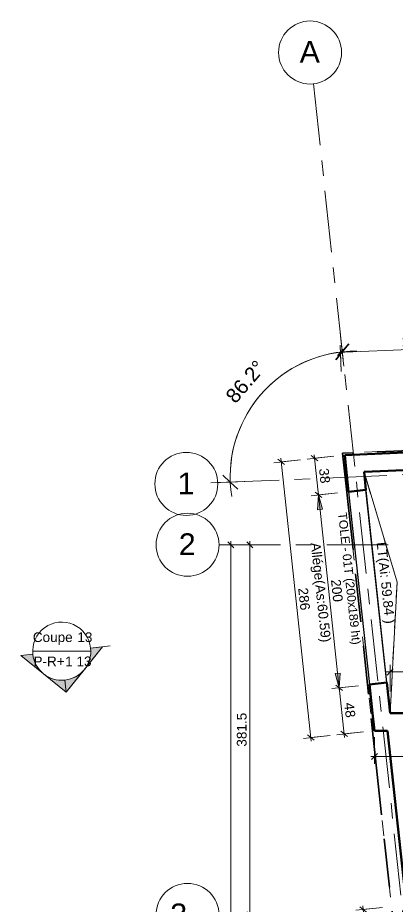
# Model space of a CAD drawing. Header units: metres. Extents: x 399 to 3028, y -427 to 863.
# Drawn here: x 400.47 to 404.38, y -388.66 to -379.49 of the extents above; entities that cross this region are included whole.
import ezdxf

# ---------------------------------------------------------------- set-up
doc = ezdxf.new("R2010")
doc.units = ezdxf.units.M
for name, pattern in [('Double tiret', [2.75, 1, -0.25, 0.5, -0.25, 0.5, -0.25]), ('Ligne de quadrillage', [1.11125, 0.635, -0.15875, 0.15875, -0.15875]), ('Tiret', [0.3175, 0.15875, -0.15875])]:
    doc.linetypes.add(name, pattern=pattern)
for name, color, linetype, lineweight in [('A-ANNO-DIMS', 211, 'Continuous', 9), ('A-ANNO-DIMS-50', 211, 'Continuous', 9), ('A-DETL', 90, 'Continuous', 18), ('A-FLOR', 192, 'Continuous', 18), ('A-GLAZ-IDEN', 152, 'Continuous', 18), ('A-WALL', 113, 'Continuous', 18), ('G-ANNO-DIMS', 111, 'Continuous', 9), ('G-ANNO-SYMB', 111, 'Continuous', 9), ('L-SITE', 91, 'Double tiret', 35), ('S-GRID', 1, 'Continuous', 9), ('S-GRID-IDEN', 1, 'Continuous', 9)]:
    doc.layers.add(name, color=color, linetype=linetype, lineweight=lineweight)
doc.styles.add('Arial', font='arial.ttf', dxfattribs={"height": 0.1})
doc.styles.add('Arial_12', font='arial.ttf', dxfattribs={"height": 0.15})
doc.styles.add('Arial_6', font='arial.ttf', dxfattribs={"height": 0.09})
doc.styles.add('Arial_7', font='arial.ttf', dxfattribs={"height": 0.225})
doc.dimstyles.new('AES-_COTATION_1_50_2', dxfattribs={"dimscale": 0.3048, "dimtxt": 0.102026, "dimasz": 0.205052, "dimexe": 0.246063, "dimexo": 0.0625, "dimgap": 0.016404, "dimtad": 1, "dimdec": 1, "dimlfac": 100, "dimrnd": 0.5, "dimdsep": 46, "dimtxsty": 'Arial', "dimblk1": 'OBLIQUE', "dimblk2": 'OBLIQUE', "dimsah": 1, "dimcen": 0.09, "dimdle": 0.123031, "dimazin": 0, "dimtfac": 1, "dimtdec": 4, "dimtix": 1, "dimtmove": 0, "dimatfit": 3, "dimfxl": 0.656168, "dimfxlon": 1, "dimtvp": 1, "dimtolj": 1, "dimtzin": 0, "dimarcsym": 2})
doc.dimstyles.new('AES-_COTATION_Allège_1_50', dxfattribs={"dimscale": 0.3048, "dimtxt": 0.102026, "dimasz": 0.492126, "dimexe": 0.246063, "dimexo": 0.0625, "dimgap": 0.016404, "dimtad": 1, "dimdec": 1, "dimlfac": 100, "dimrnd": 0.5, "dimdsep": 46, "dimtxsty": 'Arial', "dimsah": 1, "dimcen": 0.09, "dimdle": 0.123031, "dimazin": 0, "dimtfac": 1, "dimtdec": 4, "dimtix": 1, "dimtmove": 0, "dimatfit": 3, "dimfxl": 0.656168, "dimfxlon": 1, "dimtvp": 1, "dimtolj": 1, "dimtzin": 0, "dimarcsym": 2})
doc.dimstyles.new('Angular_-_3mm_Arial_10', dxfattribs={"dimscale": 0.3048, "dimtxt": 0.153039, "dimasz": 0.492126, "dimexe": 0.492126, "dimexo": 0.328084, "dimgap": 0.287073, "dimtad": 1, "dimrnd": 0.01, "dimzin": 0, "dimdsep": 46, "dimtxsty": 'Arial_12', "dimblk1": 'OBLIQUE', "dimblk2": 'OBLIQUE', "dimsah": 1, "dimcen": 0.09, "dimdle": 0.492126, "dimadec": 1, "dimazin": 0, "dimtfac": 1, "dimtdec": 4, "dimtix": 1, "dimtmove": 0, "dimatfit": 3, "dimfxl": 1, "dimtvp": 1, "dimtfill": 1, "dimtolj": 1, "dimtzin": 0, "dimarcsym": 2})

# ---------------------------------------------------------------- blocks, each defined once
blk = doc.blocks.new('Family - ___-883270-AES_EXE_BET_TZ_R_1_COF_0100-Plan coffrage PH R_1 Diffusion')
at = {"layer": 'A-DETL', "linetype": 'Tiret'}
for p, q in [((506.4718, -331.0937), (441.0484, -340.5755)), ((441.0484, -340.5755), (447.9666, -373.0035))]:
    blk.add_line(p, q, dxfattribs=at)
at = {"layer": 'L-SITE'}
for p, q in [((506.4718, -331.0937), (441.0484, -340.5755)), ((441.0484, -340.5755), (447.9666, -373.0035))]:
    blk.add_line(p, q, dxfattribs=at)
blk = doc.blocks.new('Quadrillage - M_Extrémité de la ligne de quadrillage - Cercle-214440-AES_EXE_BET_TZ_R_1_COF_0100-Plan coffrage PH R_1 Diffusion')
at = {"layer": 'S-GRID-IDEN'}
blk.add_circle((0, 0), 0.0065, dxfattribs=at)
blk = doc.blocks.new('DIMBLOCK294-AES_EXE_BET_TZ_R_1_COF_0100-Plan coffrage PH R_1 Diffusion')
at = {"layer": 'A-ANNO-DIMS-50', "transparency": 16777216}
for p, q in [((403.0643, -384.928), (402.7893, -384.928)), ((402.8643, -384.928), (402.833, -384.8967)), ((402.8643, -384.8905), (402.8643, -388.7449)), ((402.8643, -384.928), (402.8955, -384.9592)), ((402.8643, -384.928), (403.0643, -384.928)), ((403.0643, -388.7449), (402.7893, -388.7449)), ((402.8643, -388.7449), (402.833, -388.7136)), ((402.8643, -388.7449), (402.8955, -388.7761)), ((402.8643, -388.7449), (403.0643, -388.7449))]:
    blk.add_line(p, q, dxfattribs=at)
at = {"layer": 'A-ANNO-DIMS-50', "color": 0, "transparency": 16777216, "insert": (402.7295, -387.0099), "char_height": 0.1, "width": 0.416266, "attachment_point": 1, "rotation": 90, "line_spacing_factor": 0.941778, "style": 'Arial'}
blk.add_mtext('381.5', dxfattribs=at)
blk = doc.blocks.new('_Oblique')
at = {"color": 0, "linetype": 'ByBlock', "lineweight": -2}
blk.add_line((-0.5, -0.5), (0.5, 0.5), dxfattribs=at)
blk = doc.blocks.new('DIMBLOCK299-AES_EXE_BET_TZ_R_1_COF_0100-Plan coffrage PH R_1 Diffusion')
at = {"layer": 'A-ANNO-DIMS-50', "transparency": 16777216}
for p, q in [((402.8677, -384.928), (402.5927, -384.928)), ((402.6677, -384.928), (402.6364, -384.8967)), ((402.6677, -384.8905), (402.6677, -412.6668)), ((402.6677, -384.928), (402.6989, -384.9592)), ((402.6677, -384.928), (402.8677, -384.928)), ((402.6677, -412.6293), (402.6364, -412.598)), ((402.8677, -412.6293), (402.5927, -412.6293)), ((402.6677, -412.6293), (402.6989, -412.6605)), ((402.6677, -412.6293), (402.8677, -412.6293))]:
    blk.add_line(p, q, dxfattribs=at)
at = {"layer": 'A-ANNO-DIMS-50', "color": 0, "transparency": 16777216, "insert": (402.5329, -398.9324), "char_height": 0.1, "width": 0.369177, "attachment_point": 1, "rotation": 90, "line_spacing_factor": 0.941778, "style": 'Arial'}
blk.add_mtext('2770', dxfattribs=at)
blk = doc.blocks.new('Coupe - M_Section Head - Filled-24181-AES_EXE_BET_TZ_R_1_COF_0100-Plan coffrage PH R_1 Diffusion')
at = {"layer": 'G-ANNO-SYMB'}
h = blk.add_hatch(color=256, dxfattribs=at)
edge = h.paths.add_edge_path()
edge.add_line((-0.006, 0.00849), (-0.006, 0.006))
edge.add_arc((-0.006, 0), 0.006, 90, 135)
edge.add_line((-0.01024, 0.00424), (-0.006, 0.00849))
h = blk.add_hatch(color=256, dxfattribs=at)
edge = h.paths.add_edge_path()
edge.add_line((-0.006, 0.00849), (-0.00176, 0.00424))
edge.add_arc((-0.006, 0), 0.006, 45, 90)
edge.add_line((-0.006, 0.006), (-0.006, 0.00849))
h = blk.add_hatch(color=256, dxfattribs=at)
edge = h.paths.add_edge_path()
edge.add_line((-0.01449, 0), (-0.01024, 0.00424))
edge.add_arc((-0.006, 0), 0.006, 135, 180)
edge.add_line((-0.012, 0), (-0.01449, 0))
h = blk.add_hatch(color=256, dxfattribs=at)
edge = h.paths.add_edge_path()
edge.add_line((0.00249, 0), (0, 0))
edge.add_arc((-0.006, 0), 0.006, 360, 405)
edge.add_line((-0.00176, 0.00424), (0.00249, 0))
at = {"layer": 'G-ANNO-SYMB', "lineweight": 18}
for p, q in [((-0.006, 0.00849), (-0.01449, 0)), ((-0.006, 0.00849), (-0.01024, 0.00424)), ((-0.006, 0.00849), (0.00249, 0)), ((-0.006, 0.006), (-0.006, 0.00849)), ((-0.006, 0.00849), (-0.006, 0.006)), ((-0.00176, 0.00424), (-0.006, 0.00849)), ((-0.01024, 0.00424), (-0.01449, 0)), ((0.00249, 0), (-0.00176, 0.00424)), ((-0.01449, 0), (-0.012, 0)), ((0, 0), (0.00249, 0)), ((-0.012, 0), (-0.01449, 0)), ((0, 0), (0.00249, 0))]:
    blk.add_line(p, q, dxfattribs=at)
for start, end in [(360, 180), (90, 135), (45, 90), (135, 180), (360, 45), (180, 360)]:
    blk.add_arc((-0.006, 0), 0.006, start, end, dxfattribs=at)
blk = doc.blocks.new('DIMBLOCK324-AES_EXE_BET_TZ_R_1_COF_0100-Plan coffrage PH R_1 Diffusion')
at = {"layer": 'A-ANNO-DIMS-50', "transparency": 16777216}
for points in [[(403.5711, -384.4145), (403.5609, -384.5664), (403.6135, -384.5607)], [(403.7857, -386.4029), (403.7959, -386.2509), (403.7433, -386.2566)]]:
    blk.add_hatch(color=256, dxfattribs=at).paths.add_polyline_path(points)
for p, q in [((403.7699, -384.393), (403.4965, -384.4225)), ((403.7897, -386.4402), (403.5671, -384.3772)), ((403.5711, -384.4145), (403.7699, -384.393)), ((403.5711, -384.4145), (403.5609, -384.5664)), ((403.6135, -384.5607), (403.5711, -384.4145)), ((403.5609, -384.5664), (403.6135, -384.5607)), ((403.7959, -386.2509), (403.7433, -386.2566)), ((403.7433, -386.2566), (403.7857, -386.4029)), ((403.7857, -386.4029), (403.7959, -386.2509)), ((403.9846, -386.3814), (403.7111, -386.411)), ((403.7857, -386.4029), (403.9846, -386.3814))]:
    blk.add_line(p, q, dxfattribs=at)
at = {"layer": 'A-ANNO-DIMS-50', "color": 0, "transparency": 16777216, "char_height": 0.1, "attachment_point": 1, "rotation": 276.16056, "line_spacing_factor": 0.941778, "style": 'Arial'}
for s, insert, width in [('Allége(As:60.59)', (403.5912, -384.9003), 1.235613), ('200', (403.8001, -385.2795), 0.276883)]:
    blk.add_mtext(s, dxfattribs=dict(at, insert=insert, width=width))
blk = doc.blocks.new('DIMBLOCK325-AES_EXE_BET_TZ_R_1_COF_0100-Plan coffrage PH R_1 Diffusion')
at = {"layer": 'A-ANNO-DIMS-50', "transparency": 16777216}
for p, q in [((403.7291, -384.0151), (403.4557, -384.0446)), ((403.5303, -384.0365), (403.4959, -384.0088)), ((403.5751, -384.4517), (403.5263, -383.9992)), ((403.5303, -384.0365), (403.7291, -384.0151)), ((403.5303, -384.0365), (403.5647, -384.0642)), ((403.7699, -384.393), (403.4965, -384.4225)), ((403.5711, -384.4145), (403.5367, -384.3867)), ((403.5711, -384.4145), (403.7699, -384.393)), ((403.5711, -384.4145), (403.6055, -384.4422))]:
    blk.add_line(p, q, dxfattribs=at)
at = {"layer": 'A-ANNO-DIMS-50', "color": 0, "transparency": 16777216, "insert": (403.6765, -384.1346), "char_height": 0.1, "width": 0.184588, "attachment_point": 1, "rotation": 276.16056, "line_spacing_factor": 0.941778, "style": 'Arial'}
blk.add_mtext('38', dxfattribs=at)
blk = doc.blocks.new('DIMBLOCK326-AES_EXE_BET_TZ_R_1_COF_0100-Plan coffrage PH R_1 Diffusion')
at = {"layer": 'A-ANNO-DIMS-50', "transparency": 16777216}
for p, q in [((404.2313, -388.6677), (403.9579, -388.6972)), ((404.0325, -388.6891), (403.9981, -388.6614)), ((404.0285, -388.6518), (404.07, -389.0367)), ((404.0325, -388.6891), (404.2313, -388.6677)), ((404.0325, -388.6891), (404.0669, -388.7168)), ((404.066, -388.9994), (404.0315, -388.9717)), ((404.2648, -388.9779), (403.9914, -389.0074)), ((404.066, -388.9994), (404.2648, -388.9779)), ((404.066, -388.9994), (404.1004, -389.0271))]:
    blk.add_line(p, q, dxfattribs=at)
at = {"layer": 'A-ANNO-DIMS-50', "color": 0, "transparency": 16777216, "insert": (404.175, -388.7533), "char_height": 0.1, "width": 0.184588, "attachment_point": 1, "rotation": 276.16056, "line_spacing_factor": 0.941778, "style": 'Arial'}
blk.add_mtext('31', dxfattribs=at)
blk = doc.blocks.new('DIMBLOCK668-AES_EXE_BET_TZ_R_1_COF_0100-Plan coffrage PH R_1 Diffusion')
at = {"layer": 'A-ANNO-DIMS-50', "transparency": 16777216}
for p, q in [((403.9846, -386.3814), (403.7111, -386.411)), ((403.7857, -386.4029), (403.7513, -386.3752)), ((403.7817, -386.3656), (403.8411, -386.9163)), ((403.7857, -386.4029), (403.9846, -386.3814)), ((403.7857, -386.4029), (403.8201, -386.4306)), ((404.0359, -386.8575), (403.7625, -386.8871)), ((403.8371, -386.879), (403.8027, -386.8513)), ((403.8371, -386.879), (404.0359, -386.8575)), ((403.8371, -386.879), (403.8715, -386.9067))]:
    blk.add_line(p, q, dxfattribs=at)
at = {"layer": 'A-ANNO-DIMS-50', "color": 0, "transparency": 16777216, "insert": (403.9372, -386.55), "char_height": 0.1, "width": 0.184588, "attachment_point": 1, "rotation": 276.16056, "line_spacing_factor": 0.941778, "style": 'Arial'}
blk.add_mtext('48', dxfattribs=at)
blk = doc.blocks.new('DIMBLOCK669-AES_EXE_BET_TZ_R_1_COF_0100-Plan coffrage PH R_1 Diffusion')
at = {"layer": 'A-ANNO-DIMS-50', "transparency": 16777216}
for p, q in [((403.3853, -384.0522), (403.1119, -384.0817)), ((403.1865, -384.0736), (403.152, -384.0459)), ((403.1824, -384.0364), (403.4973, -386.9534)), ((403.1865, -384.0736), (403.3853, -384.0522)), ((403.1865, -384.0736), (403.2209, -384.1014)), ((403.6921, -386.8947), (403.4187, -386.9242)), ((403.4933, -386.9161), (403.4589, -386.8884)), ((403.4933, -386.9161), (403.6921, -386.8947)), ((403.4933, -386.9161), (403.5277, -386.9438))]:
    blk.add_line(p, q, dxfattribs=at)
at = {"layer": 'A-ANNO-DIMS-50', "color": 0, "transparency": 16777216, "insert": (403.4615, -385.3657), "char_height": 0.1, "width": 0.276883, "attachment_point": 1, "rotation": 276.16056, "line_spacing_factor": 0.941778, "style": 'Arial'}
blk.add_mtext('286', dxfattribs=at)
blk = doc.blocks.new('DIMBLOCK670-AES_EXE_BET_TZ_R_1_COF_0100-Plan coffrage PH R_1 Diffusion')
at = {"layer": 'A-ANNO-DIMS-50', "transparency": 16777216}
for p, q in [((405.4188, -383.0766), (405.4075, -382.8018)), ((403.7613, -382.9448), (405.448, -382.8752)), ((403.807, -383.1431), (403.7957, -382.8683)), ((403.7988, -382.9433), (403.8287, -382.9107)), ((405.4106, -382.8767), (405.3806, -382.9092)), ((405.4106, -382.8767), (405.4405, -382.8442)), ((405.4106, -382.8767), (405.4188, -383.0766)), ((403.7988, -382.9433), (403.7688, -382.9758)), ((403.7988, -382.9433), (403.807, -383.1431))]:
    blk.add_line(p, q, dxfattribs=at)
at = {"layer": 'A-ANNO-DIMS-50', "color": 0, "transparency": 16777216, "insert": (404.4258, -382.7824), "char_height": 0.1, "width": 0.416266, "attachment_point": 1, "rotation": 2.36405, "line_spacing_factor": 0.941778, "style": 'Arial'}
blk.add_mtext('161.5', dxfattribs=at)
blk = doc.blocks.new('DIMBLOCK671-AES_EXE_BET_TZ_R_1_COF_0100-Plan coffrage PH R_1 Diffusion')
at = {"layer": 'A-ANNO-DIMS-50', "transparency": 16777216}
for p, q in [((404.1493, -386.9118), (404.1493, -387.1868)), ((404.1493, -387.1118), (404.1493, -386.9118)), ((405.4543, -386.9118), (405.4543, -387.1868)), ((405.4543, -387.1118), (405.4543, -386.9118)), ((405.4918, -387.1118), (404.1118, -387.1118)), ((404.1493, -387.1118), (404.1181, -387.1431)), ((404.1493, -387.1118), (404.1806, -387.0806)), ((405.4543, -387.1118), (405.423, -387.1431)), ((405.4543, -387.1118), (405.4855, -387.0806))]:
    blk.add_line(p, q, dxfattribs=at)
at = {"layer": 'A-ANNO-DIMS-50', "color": 0, "transparency": 16777216, "insert": (404.6284, -386.977), "char_height": 0.1, "width": 0.416266, "attachment_point": 1, "line_spacing_factor": 0.941778, "style": 'Arial'}
blk.add_mtext('130.5', dxfattribs=at)
blk = doc.blocks.new('DIMBLOCK673-AES_EXE_BET_TZ_R_1_COF_0100-Plan coffrage PH R_1 Diffusion')
at = {"layer": 'A-ANNO-DIMS-50', "transparency": 16777216}
for p, q in [((404.3109, -386.4398), (404.3109, -386.1648)), ((404.3109, -386.2398), (404.3422, -386.2086)), ((405.2743, -386.4398), (405.2743, -386.1648)), ((405.2743, -386.2398), (405.3055, -386.2086)), ((405.2743, -386.2398), (404.2734, -386.2398)), ((404.3109, -386.2398), (404.2797, -386.2711)), ((404.3109, -386.2398), (404.3109, -386.4398)), ((405.2743, -386.2398), (405.243, -386.2711)), ((405.2743, -386.2398), (405.2743, -386.4398))]:
    blk.add_line(p, q, dxfattribs=at)
at = {"layer": 'A-ANNO-DIMS-50', "color": 0, "transparency": 16777216, "insert": (404.6576, -386.105), "char_height": 0.1, "width": 0.323972, "attachment_point": 1, "line_spacing_factor": 0.941778, "style": 'Arial'}
blk.add_mtext('96.5', dxfattribs=at)
blk = doc.blocks.new('DIMBLOCK875-AES_EXE_BET_TZ_R_1_COF_0100-Plan coffrage PH R_1 Diffusion')
at = {"layer": 'A-ANNO-DIMS-50', "transparency": 16777216}
for p, q in [((403.8182, -382.939), (403.7967, -382.7402)), ((403.8182, -382.939), (403.8182, -382.939)), ((403.8182, -382.939), (403.8343, -383.0881)), ((402.6616, -384.2818), (402.4618, -384.2901)), ((402.6616, -384.2818), (402.8115, -384.2757))]:
    blk.add_line(p, q, dxfattribs=at)
at = {"layer": 'A-ANNO-DIMS-50', "lineweight": 35, "transparency": 16777216}
for p, q in [((403.8182, -382.939), (403.8847, -382.8564)), ((403.8182, -382.939), (403.7517, -383.0216)), ((402.6616, -384.2818), (402.5836, -384.21)), ((402.6616, -384.2818), (402.7397, -384.3537))]:
    blk.add_line(p, q, dxfattribs=at)
at = {"layer": 'A-ANNO-DIMS-50', "transparency": 16777216}
for start, end in [(89.53344, 188.99117), (96.16056, 182.36405)]:
    blk.add_arc((403.9574, -384.2284), 1.2968, start, end, dxfattribs=at)
at = {"layer": 'A-ANNO-DIMS-50', "color": 0, "transparency": 16777216, "insert": (402.6011, -383.3834), "char_height": 0.15, "width": 0.587669, "attachment_point": 1, "rotation": 49.2623, "line_spacing_factor": 0.941778, "style": 'Arial_12', "bg_fill": 3, "box_fill_scale": 1.25, "bg_fill_color": 256, "bg_fill_true_color": 13158600, "bg_fill_transparency": 0}
blk.add_mtext('86.2°', dxfattribs=at)

msp = doc.modelspace()

# ---------------------------------------------------------------- linework, layer by layer
at = {"layer": 'A-DETL', "color": 51}
for q in [(404.0425, -384.1747), (404.3113, -386.6653)]:
    msp.add_line((404.3832, -385.3139), q, dxfattribs=at)
at = {"layer": 'A-DETL', "linetype": 'Tiret'}
for q in [(404.0425, -384.1747), (404.3113, -386.6653)]:
    msp.add_line((404.3832, -385.3139), q, dxfattribs=at)
at = {"layer": 'A-FLOR', "color": 31, "lineweight": 25}
for p, q in [((404.0421, -384.1747), (405.2743, -384.1239)), ((404.3109, -386.6653), (404.0421, -384.1747)), ((405.2743, -386.6653), (404.3109, -386.6653))]:
    msp.add_line(p, q, dxfattribs=at)
at = {"layer": 'A-WALL', "color": 2, "lineweight": 50}
for p, q in [((403.8425, -384.0028), (405.4543, -383.9363)), ((403.8619, -384.1822), (403.8425, -384.0028)), ((403.8833, -384.3807), (403.8619, -384.1822)), ((405.2743, -384.1239), (404.0421, -384.1747)), ((404.0421, -384.1747), (404.0623, -384.3614)), ((404.0623, -384.3614), (403.8833, -384.3807)), ((404.0979, -386.3692), (404.2769, -386.3499)), ((404.1299, -386.6653), (404.0979, -386.3692)), ((404.2769, -386.3499), (404.3109, -386.6653)), ((404.1493, -386.8453), (404.1299, -386.6653)), ((404.3109, -386.6653), (405.2743, -386.6653)), ((404.2848, -386.8453), (404.1493, -386.8453)), ((404.4799, -388.6554), (404.2848, -386.8453))]:
    msp.add_line(p, q, dxfattribs=at)
at = {"layer": 'A-WALL', "color": 3, "lineweight": 25}
for p, q in [((403.8833, -384.3807), (404.0979, -386.3692)), ((404.2769, -386.3499), (404.0623, -384.3614))]:
    msp.add_line(p, q, dxfattribs=at)
at = {"layer": 'G-ANNO-SYMB', "lineweight": 18}
msp.add_line((400.6222, -386.0254), (401.2222, -386.0254), dxfattribs=at)
at = {"layer": 'G-ANNO-SYMB'}
msp.add_line((401.2205, -385.9932), (401.4228, -385.9714), dxfattribs=at)
at = {"layer": 'S-GRID', "linetype": 'Ligne de quadrillage'}
for p, q in [((403.5199, -380.1753), (408.2565, -424.0576)), ((402.5329, -384.2872), (470.4951, -381.4814)), ((402.5455, -384.928), (470.4951, -384.928))]:
    msp.add_line(p, q, dxfattribs=at)

# ---------------------------------------------------------------- block references
at = {"layer": 'G-ANNO-SYMB', "lineweight": 18, "extrusion": (0, 0, -1), "xscale": 49.99999999999997, "yscale": 49.99999999999997, "zscale": 49.99999999999997, "rotation": 173.8394414318183}
msp.add_blockref('Coupe - M_Section Head - Filled-24181-AES_EXE_BET_TZ_R_1_COF_0100-Plan coffrage PH R_1 Diffusion', (-401.2205, -385.9932), dxfattribs=at)
at = {"layer": 'L-SITE', "linetype": 'Tiret', "lineweight": 18, "rotation": 354.117617010805}
msp.add_blockref('Family - ___-883270-AES_EXE_BET_TZ_R_1_COF_0100-Plan coffrage PH R_1 Diffusion', (0, 0), dxfattribs=at)
at = {"layer": 'S-GRID-IDEN', "xscale": 49.99999999999997, "yscale": 49.99999999999997, "zscale": 49.99999999999997}
for p, rotation in [((403.485, -379.8522), 186.1605585681717), ((402.2082, -384.3006), 272.364050471368), ((402.2205, -384.928), 269.9999999999995), ((402.2205, -388.7449), 270.0008506628035)]:
    msp.add_blockref('Quadrillage - M_Extrémité de la ligne de quadrillage - Cercle-214440-AES_EXE_BET_TZ_R_1_COF_0100-Plan coffrage PH R_1 Diffusion', p, dxfattribs=dict(at, rotation=rotation))

# ---------------------------------------------------------------- texts
at = {"layer": 'A-GLAZ-IDEN', "lineweight": 9, "char_height": 0.09, "attachment_point": 1, "rotation": 276.16056, "style": 'Arial_6'}
for s, insert, width in [('TOLE - ', (403.8629, -384.5897), 0.521097), ('01', (403.9091, -385.0172), 0.168354), ('T (', (403.924, -385.1553), 0.18038), ('200', (403.94, -385.3033), 0.252532), ('\\fArial|b0|i0|c178|p34|;x', (403.9623, -385.5104), 0.068143), ('189 ', (403.9683, -385.5663), 0.292616), ('ht)', (403.9943, -385.8064), 0.172363)]:
    msp.add_mtext(s, dxfattribs=dict(at, insert=insert, width=width))
at = {"layer": 'G-ANNO-DIMS', "insert": (404.2717, -384.8942), "char_height": 0.1, "width": 1.011239, "attachment_point": 1, "rotation": 276.16056, "line_spacing_factor": 0.941778, "style": 'Arial'}
msp.add_mtext('LT(Ai: 59.84 )', dxfattribs=at)
at = {"layer": 'G-ANNO-SYMB', "char_height": 0.1, "attachment_point": 1, "style": 'Arial'}
for s, insert, width in [('Coupe ', (400.6236, -385.8309), 0.557173), ('13', (401.0833, -385.8309), 0.192405), ('P-R+', (400.6304, -386.0804), 0.396835), ('1 13', (400.9578, -386.0804), 0.336709)]:
    msp.add_mtext(s, dxfattribs=dict(at, insert=insert, width=width))
at = {"layer": 'S-GRID-IDEN', "char_height": 0.225, "attachment_point": 1, "style": 'Arial_7'}
for s, insert, width in [('\\fArial|b0|i0|c178|p34|;A', (403.3774, -379.7333), 0.25654), ('\\fArial|b0|i0|c178|p34|;1', (402.1177, -384.183), 0.212447), ('\\fArial|b0|i0|c178|p34|;2', (402.1299, -384.8103), 0.212447), ('\\fArial|b0|i0|c178|p34|;3', (402.0422, -388.6272), 0.212447)]:
    msp.add_mtext(s, dxfattribs=dict(at, insert=insert, width=width))

# ---------------------------------------------------------------- dimensions: what is measured, and where the dimension line sits
at = {"layer": 'A-ANNO-DIMS'}
for base, p1, p2, angle, override, picture, middle in [((405.4106, -382.8767), (403.807, -383.1431), (405.4188, -383.0766), 2.36405, {"dimpost": '<>', "dimfxl": 1.61315}, 'DIMBLOCK670-AES_EXE_BET_TZ_R_1_COF_0100-Plan coffrage PH R_1 Diffusion', (404.6024, -382.854)), ((403.5303, -384.0365), (403.7699, -384.393), (403.7291, -384.0151), 276.16056, {"dimpost": '<>', "dimfxl": 0.380116}, 'DIMBLOCK325-AES_EXE_BET_TZ_R_1_COF_0100-Plan coffrage PH R_1 Diffusion', (403.6064, -384.2195)), ((403.4933, -386.9161), (403.3853, -384.0522), (403.6921, -386.8947), 276.16056, {"dimpost": '<>', "dimfxl": 2.858992}, 'DIMBLOCK669-AES_EXE_BET_TZ_R_1_COF_0100-Plan coffrage PH R_1 Diffusion', (403.3956, -385.4889)), ((402.6677, -412.6293), (402.8677, -384.928), (402.8677, -412.6293), 90, {"dimpost": '<>', "dimfxl": 27.701307}, 'DIMBLOCK299-AES_EXE_BET_TZ_R_1_COF_0100-Plan coffrage PH R_1 Diffusion', (402.6116, -398.7786)), ((402.8643, -388.7449), (403.0643, -384.928), (403.0643, -388.7449), 90, {"dimpost": '<>', "dimfxl": 3.816921}, 'DIMBLOCK294-AES_EXE_BET_TZ_R_1_COF_0100-Plan coffrage PH R_1 Diffusion', (402.8082, -386.8364)), ((403.8371, -386.879), (403.9846, -386.3814), (404.0359, -386.8575), 276.16056, {"dimpost": '<>', "dimfxl": 0.478875}, 'DIMBLOCK668-AES_EXE_BET_TZ_R_1_COF_0100-Plan coffrage PH R_1 Diffusion', (403.8671, -386.6349)), ((404.066, -388.9994), (404.2313, -388.6677), (404.2648, -388.9779), 276.16056, {"dimpost": '<>', "dimfxl": 0.312053}, 'DIMBLOCK326-AES_EXE_BET_TZ_R_1_COF_0100-Plan coffrage PH R_1 Diffusion', (404.105, -388.8382))]:
    dim = msp.add_linear_dim(base=base, p1=p1, p2=p2, angle=angle, dimstyle='AES-_COTATION_1_50_2', override=override, dxfattribs=at)
    dim.commit()
    dim.dimension.update_dxf_attribs({"geometry": picture, "text_midpoint": middle})
dim = msp.add_linear_dim(base=(403.5711, -384.4145), p1=(403.9846, -386.3814), p2=(403.7699, -384.393), angle=276.16056, text='<>\\XAllége(As:60.59)', dimstyle='AES-_COTATION_Allège_1_50', override={"dimpost": '<>', "dimfxl": 2}, dxfattribs=at)
dim.commit()
dim.dimension.update_dxf_attribs({"geometry": 'DIMBLOCK324-AES_EXE_BET_TZ_R_1_COF_0100-Plan coffrage PH R_1 Diffusion', "text_midpoint": (403.6784, -385.4087)})
for base, p1, p2, override, picture, middle in [((404.3109, -386.2398), (405.2743, -386.4398), (404.3109, -386.4398), {"dimpost": '<>', "dimfxl": 0.963349}, 'DIMBLOCK673-AES_EXE_BET_TZ_R_1_COF_0100-Plan coffrage PH R_1 Diffusion', (404.7926, -386.1838)), ((404.1493, -387.1118), (405.4543, -386.9118), (404.1493, -386.9118), {"dimpost": '<>', "dimfxl": 1.304965}, 'DIMBLOCK671-AES_EXE_BET_TZ_R_1_COF_0100-Plan coffrage PH R_1 Diffusion', (404.8018, -387.0557))]:
    dim = msp.add_linear_dim(base=base, p1=p1, p2=p2, dimstyle='AES-_COTATION_1_50_2', override=override, dxfattribs=at)
    dim.commit()
    dim.dimension.update_dxf_attribs({"geometry": picture, "text_midpoint": middle})

# ---------------------------------------------------------------- next in the draw order: dimensions: what is measured, and where the dimension line sits
dim = msp.add_angular_dim_3p(base=(403.2155, -383.1647), center=(403.9574, -384.2284), p1=(403.786, -382.6407), p2=(402.3619, -384.2942), dimstyle='Angular_-_3mm_Arial_10', override={"dimpost": '<>', "dimfxl": 2.182239}, dxfattribs=at)
dim.commit()
dim.dimension.update_dxf_attribs({"geometry": 'DIMBLOCK875-AES_EXE_BET_TZ_R_1_COF_0100-Plan coffrage PH R_1 Diffusion', "text_midpoint": (402.8504, -383.275)})

doc.saveas('drawing.dxf')
